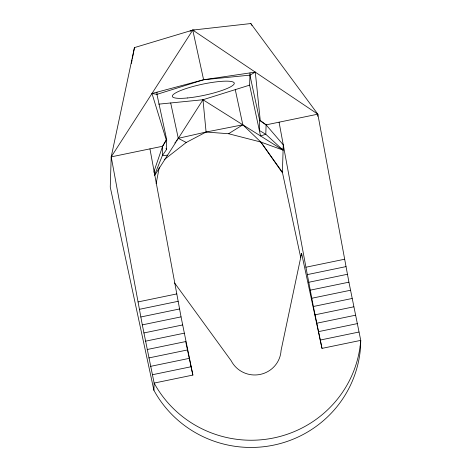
<?xml version="1.0" encoding="UTF-8"?>
<svg xmlns="http://www.w3.org/2000/svg" width="471" height="471" viewBox="0 0 471 471"><rect width="100%" height="100%" fill="white"/><g stroke="black" fill="none" stroke-linecap="round" stroke-linejoin="round"><path stroke-width="0.71" d="M300.745 257.666L282.394 172.256L283.271 144.862L266.103 124.862L260.251 120.441L255.294 72.128L203.607 79.758L157.02 92.175L156.961 94.365L166.705 139.716L166.387 149.707L162.324 155.677L154.453 175.23M282.8 148.712L283.106 150.137L265.803 134.288L260.534 135.936L249.624 85.139L250.001 72.94M154.035 172.557L154.076 171.214L162.625 146.251L166.245 139.869L166.705 139.716L162.625 146.251L162.324 155.677L167.558 155.159M194.211 30.091L192.769 30.079L111.203 156.878L110.255 187.087L153.905 390.294A109.99 108.147 1.8 0 0 273.586 445.142A109.99 108.147 1.8 0 0 360.521 347.586L360.745 340.374L348.923 282.17L317.819 114.176L250.808 23.55L192.769 30.079L134.453 47.6L111.203 156.878L142.307 324.878L154.135 383.082L153.905 390.294M260.251 120.441L259.68 120.494L266.103 124.862L265.803 134.288L259.368 130.491L259.68 120.494L249.936 75.142L255.294 72.128M301.517 255.488L301.587 253.327L322.005 348.381L360.745 340.374A109.99 108.147 1.8 0 1 273.81 437.93A109.99 108.147 1.8 0 1 154.135 383.082L192.875 375.075L181.047 316.871L149.943 148.871M317.748 116.331L317.819 114.176L192.769 30.079L190.078 31.204M131.421 63.414L132.11 59.823M132.386 58.386L134.453 47.6M156.125 183.655L159.316 167.158M301.587 253.327L281.069 350.442A26.4 25.958 1.8 0 1 260.169 374.427A26.4 25.958 1.8 0 1 231.179 360.757L174.611 282.989M154.688 175.359L202.977 99.746L249.624 85.139M174.835 142.996L175.695 141.83M176.56 140.658L178.285 138.321L206.086 132.033L242.818 124.803L283.106 150.137L260.828 142.042L228.576 133.729L206.086 132.033L186.239 142.483L164.208 159.687M228.576 133.729L242.818 124.803L235.259 89.614M249.936 75.142L203.607 79.758L156.961 94.365L151.986 93.476L166.245 139.869M151.986 93.476L157.02 92.175M111.203 156.878L162.625 146.251M266.103 124.862L317.819 114.176M138.044 301.929L176.784 293.922M322.005 348.381L313.362 306.491L305.92 267.228L344.66 259.221M139.387 309.323L178.126 301.316M307.263 274.622L346.002 266.615M140.811 316.983L179.551 308.976M308.688 282.282L347.427 274.275M142.307 324.878L181.047 316.871M310.183 290.177L348.923 282.17M143.867 332.962L182.607 324.955M311.743 298.261L350.483 290.254M145.486 341.192L184.226 333.185M313.362 306.491L352.102 298.484M147.152 349.529L185.892 341.522M315.028 314.828L353.768 306.821M148.86 357.931L187.599 349.924M316.736 323.23L355.475 315.223M150.596 366.35L189.336 358.343M318.473 331.649L357.212 323.642M152.357 374.751L191.102 366.738M320.233 340.05L358.973 332.037M158.751 104.15L202.977 99.746L242.818 124.803L260.828 142.042L282.394 172.256L281.929 172.115L260.828 142.042M186.239 142.483L178.285 138.321L170.69 102.961M250.808 23.55L251.985 25.416M192.769 30.079L203.607 79.758M360.209 346.15L360.521 347.586M166.086 148.288L166.387 149.707M185.839 342.317L192.875 375.075M279.073 122.183L305.92 267.228M202.977 99.746L206.086 132.033M187.641 97.95A31.675 5.611 -12.1 0 0 234.281 83.343A31.675 5.611 -12.1 0 0 187.953 87.959A31.675 5.611 -12.1 0 0 187.641 97.95"/></g></svg>
